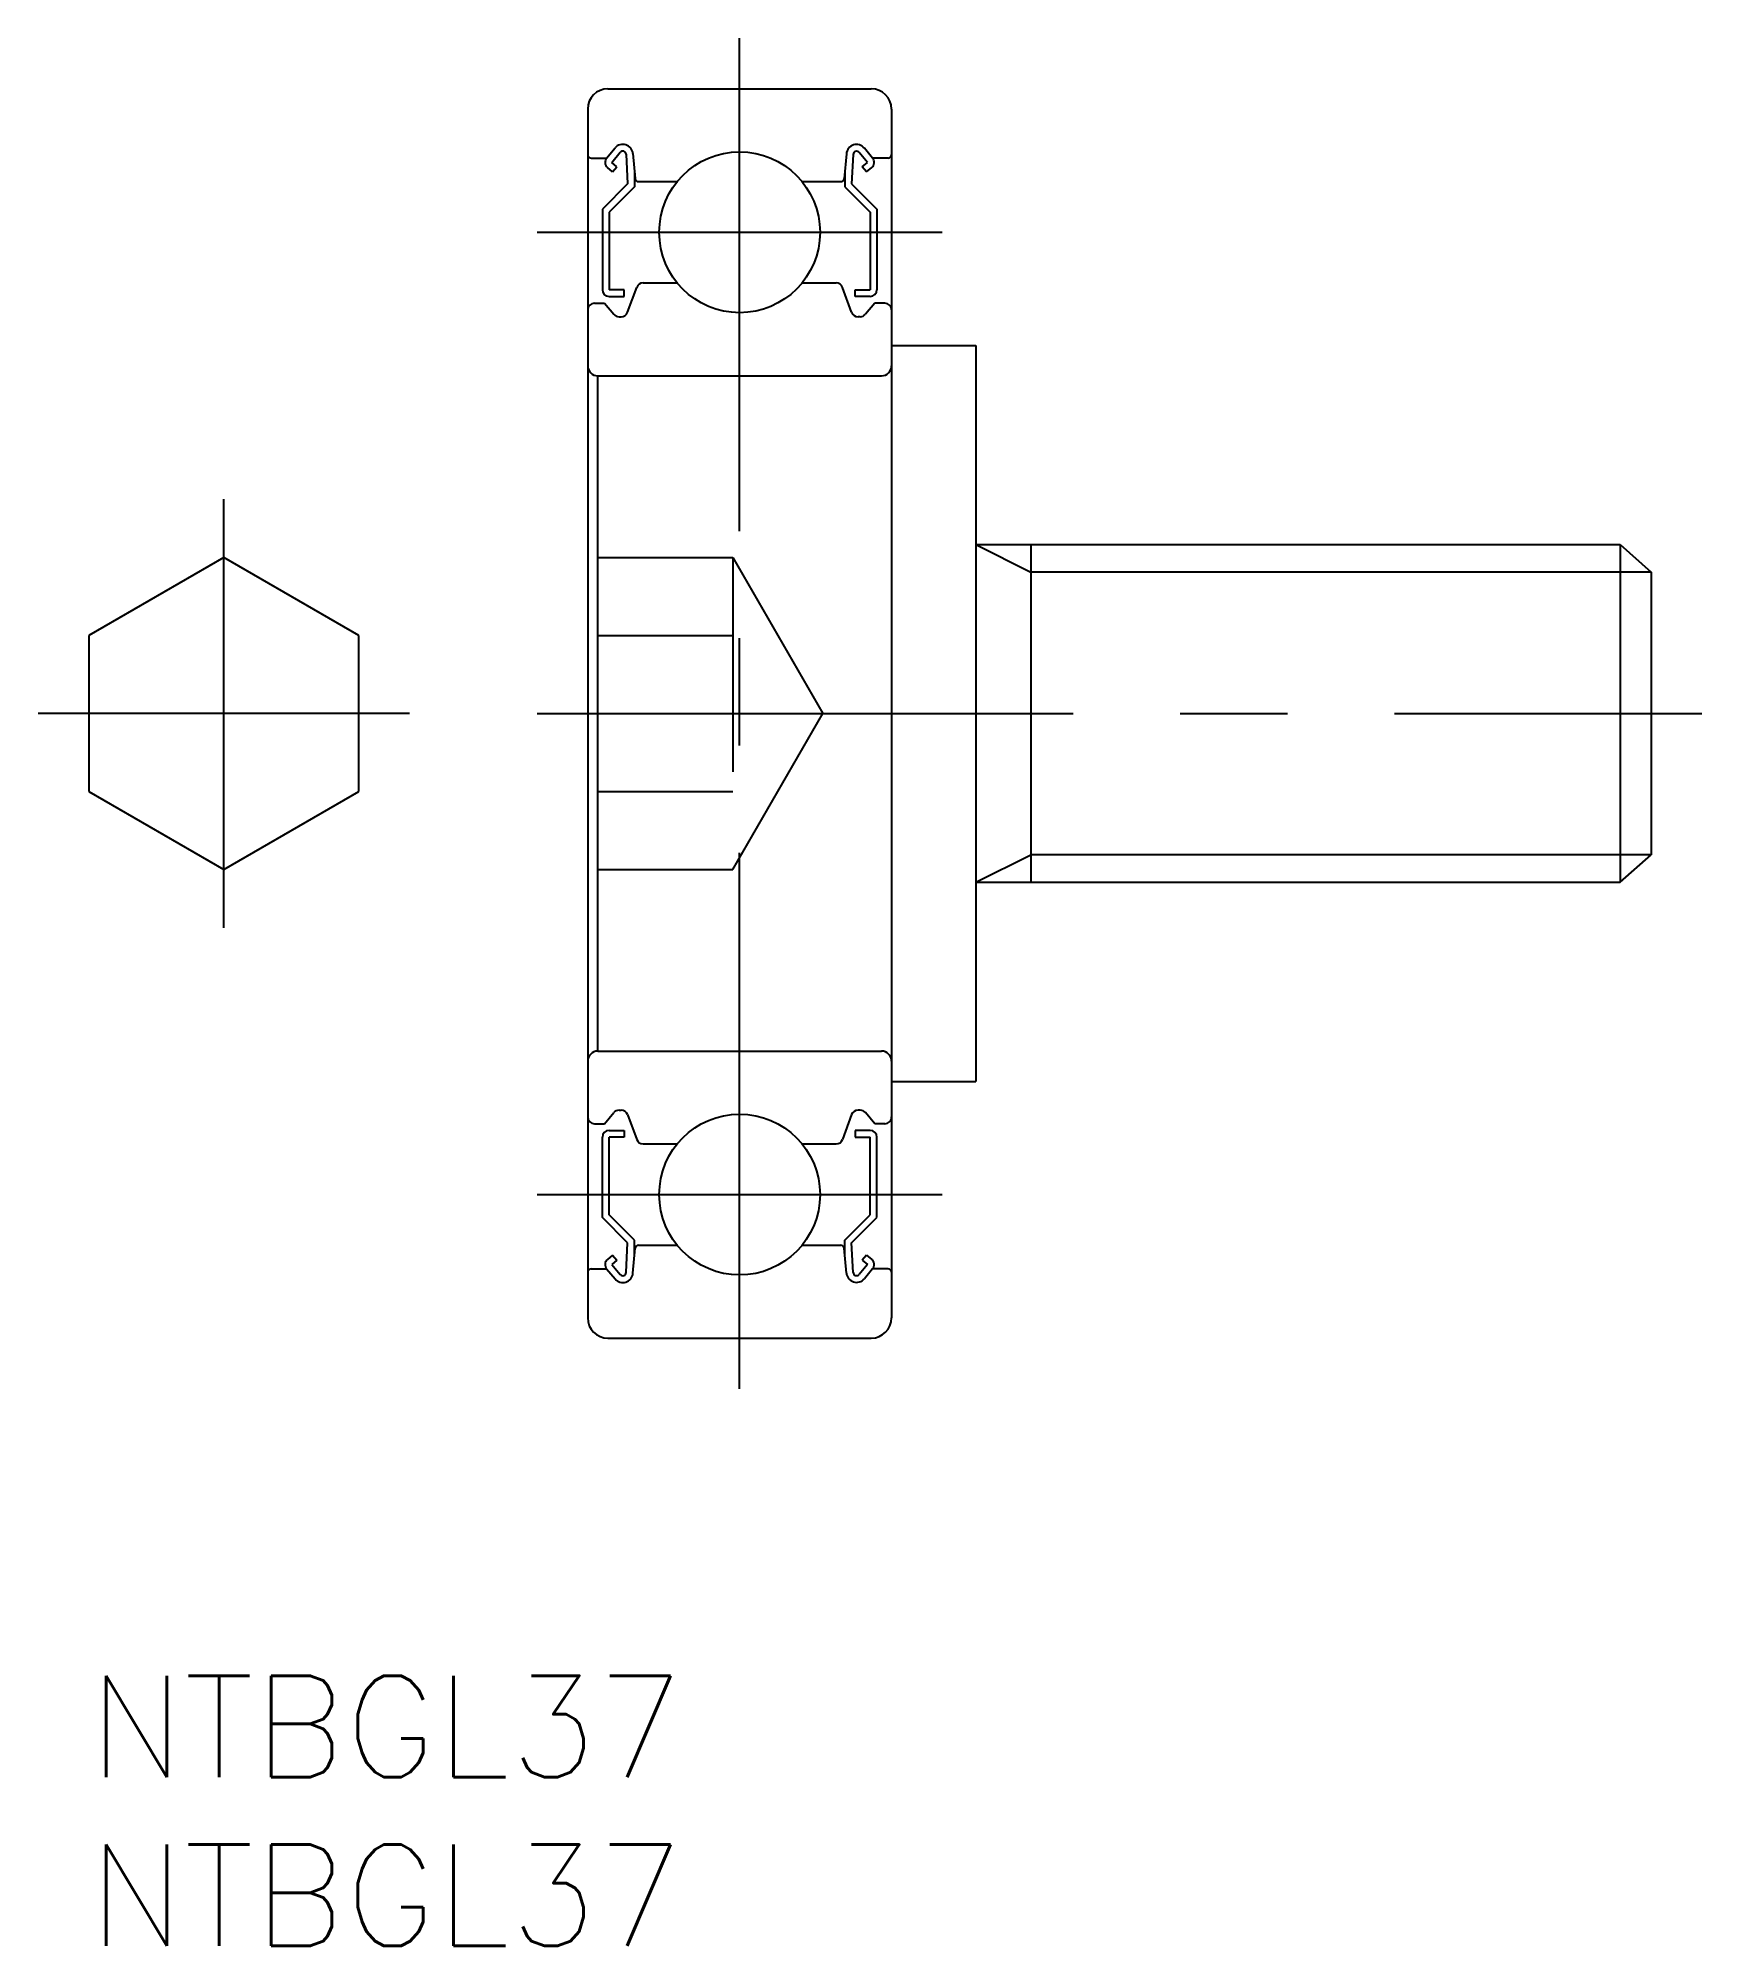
# Model space of a CAD drawing. Extents: x -1.5 to 47.8, y -8 to 48.5.
import ezdxf

# ---------------------------------------------------------------- set-up
doc = ezdxf.new("R2010")
doc.units = 0
doc.header["$LTSCALE"] = 0.5
doc.linetypes.add('CENTER', pattern=[50.8, 31.75, -6.35, 6.35, -6.35])
doc.linetypes.add('DASHED', pattern=[19.05, 12.7, -6.35])
for name, color, linetype in [('MSM_CENTER', 1, 'CENTER'), ('MSM_CONTINUOUS', 7, 'CONTINUOUS'), ('MSM_DASHED', 4, 'DASHED'), ('MSM_NARROW', 5, 'CONTINUOUS'), ('MSM_PART_NUMBER', 7, 'CONTINUOUS')]:
    doc.layers.add(name, color=color, linetype=linetype)
doc.styles.get("Standard").update_dxf_attribs({"font": 'txt.shx', "height": 3, "bigfont": 'bigfont.shx'})

# ---------------------------------------------------------------- blocks, each defined once
blk = doc.blocks.new('*U3')
at = {"layer": 'MSM_PART_NUMBER'}
blk.add_text('NTBGL37', height=3, dxfattribs=at).set_placement((0, -3))
blk = doc.blocks.new('*U4')
at = {"layer": 'MSM_PART_NUMBER'}
blk.add_text('NTBGL37', height=3, dxfattribs=at).set_placement((0, -8))

msp = doc.modelspace()

# ---------------------------------------------------------------- linework, layer by layer
at = {"layer": 'MSM_CENTER'}
for p, q in [((19.278, 8.5), (19.278, 48.5)), ((13.278, 42.75), (25.278, 42.75)), ((4, 22.149), (4, 34.851)), ((9.5, 28.5), (-1.5, 28.5)), ((13.278, 28.5), (47.778, 28.5)), ((13.278, 14.25), (25.278, 14.25))]:
    msp.add_line(p, q, dxfattribs=at)
at = {"layer": 'MSM_CONTINUOUS'}
for p, q in [((15.378, 47), (23.178, 47)), ((17.328, 47), (17.328, 47)), ((19.278, 47), (19.278, 47)), ((14.778, 46.4), (14.778, 10.6)), ((23.778, 46.4), (23.778, 10.6)), ((15.338, 44.95), (15.588, 45.247)), ((23.218, 44.95), (22.973, 45.242)), ((14.878, 44.95), (15.338, 44.95)), ((15.516, 44.54), (15.363, 44.668)), ((15.491, 44.821), (15.742, 45.119)), ((15.644, 44.693), (15.491, 44.821)), ((15.516, 44.54), (15.644, 44.693)), ((15.918, 45.06), (15.961, 44.183)), ((16.117, 45.081), (16.181, 44.341)), ((22.439, 45.073), (22.375, 44.341)), ((22.638, 45.056), (22.595, 44.183)), ((23.065, 44.821), (22.82, 45.113)), ((22.912, 44.693), (23.065, 44.821)), ((23.04, 44.54), (22.912, 44.693)), ((23.04, 44.54), (23.193, 44.668)), ((23.678, 44.95), (23.218, 44.95)), ((15.961, 44.183), (15.211, 43.433)), ((16.161, 44.1), (15.411, 43.35)), ((16.161, 44.57), (16.161, 44.1)), ((16.281, 44.25), (17.429, 44.25)), ((21.128, 44.25), (22.275, 44.25)), ((22.395, 44.57), (22.395, 44.1)), ((22.395, 44.1), (23.145, 43.35)), ((22.595, 44.183), (23.345, 43.433)), ((15.211, 43.433), (15.211, 41.05)), ((15.411, 43.35), (15.411, 41.05)), ((23.145, 43.35), (23.145, 41.05)), ((23.345, 43.433), (23.345, 41.05)), ((16.416, 41.25), (17.429, 41.25)), ((21.128, 41.25), (22.14, 41.25)), ((15.861, 41.05), (15.411, 41.05)), ((15.411, 40.85), (15.861, 40.85)), ((15.861, 40.85), (15.861, 41.05)), ((15.96, 40.382), (16.228, 41.118)), ((22.596, 40.382), (22.328, 41.118)), ((22.695, 41.05), (23.145, 41.05)), ((22.695, 40.85), (22.695, 41.05)), ((23.145, 40.85), (22.695, 40.85)), ((14.978, 40.65), (15.278, 40.65)), ((15.278, 40.65), (15.554, 40.321)), ((15.707, 40.25), (15.772, 40.25)), ((22.849, 40.25), (22.784, 40.25)), ((23.278, 40.65), (23.002, 40.321)), ((23.578, 40.65), (23.278, 40.65)), ((23.778, 39.4), (26.278, 39.4)), ((26.278, 39.4), (26.278, 17.6)), ((15.078, 18.5), (15.078, 38.5)), ((15.078, 38.5), (23.478, 38.5)), ((26.278, 33.5), (45.358, 33.5)), ((27.902, 33.5), (27.902, 23.5)), ((45.358, 33.5), (45.358, 23.5)), ((45.358, 33.5), (46.278, 32.688)), ((4, 33.119), (0, 30.809)), ((8, 30.809), (4, 33.119)), ((46.278, 32.688), (46.278, 24.312)), ((0, 30.809), (0, 26.191)), ((8, 26.191), (8, 30.809)), ((0, 26.191), (4, 23.881)), ((4, 23.881), (8, 26.191)), ((45.358, 23.5), (46.278, 24.312)), ((26.278, 23.5), (45.358, 23.5)), ((15.078, 18.5), (23.478, 18.5)), ((23.778, 17.6), (26.278, 17.6)), ((15.278, 16.35), (15.554, 16.679)), ((15.707, 16.75), (15.772, 16.75)), ((15.96, 16.618), (16.228, 15.882)), ((22.596, 16.618), (22.328, 15.882)), ((22.849, 16.75), (22.784, 16.75)), ((23.278, 16.35), (23.002, 16.679)), ((14.978, 16.35), (15.278, 16.35)), ((15.211, 13.567), (15.211, 15.95)), ((15.411, 16.15), (15.861, 16.15)), ((15.411, 13.65), (15.411, 15.95)), ((15.861, 15.95), (15.411, 15.95)), ((15.861, 16.15), (15.861, 15.95)), ((22.695, 16.15), (22.695, 15.95)), ((23.145, 16.15), (22.695, 16.15)), ((22.695, 15.95), (23.145, 15.95)), ((23.145, 13.65), (23.145, 15.95)), ((23.578, 16.35), (23.278, 16.35)), ((23.345, 13.567), (23.345, 15.95)), ((16.416, 15.75), (17.429, 15.75)), ((21.128, 15.75), (22.14, 15.75)), ((15.961, 12.817), (15.211, 13.567)), ((16.161, 12.9), (15.411, 13.65)), ((22.395, 12.9), (23.145, 13.65)), ((22.595, 12.817), (23.345, 13.567)), ((15.516, 12.46), (15.363, 12.332)), ((15.516, 12.46), (15.644, 12.307)), ((15.918, 11.94), (15.961, 12.817)), ((16.117, 11.919), (16.181, 12.659)), ((16.161, 12.43), (16.161, 12.9)), ((16.281, 12.75), (17.429, 12.75)), ((21.128, 12.75), (22.275, 12.75)), ((22.439, 11.927), (22.375, 12.659)), ((22.395, 12.43), (22.395, 12.9)), ((22.638, 11.944), (22.595, 12.817)), ((23.04, 12.46), (22.912, 12.307)), ((23.04, 12.46), (23.193, 12.332)), ((14.878, 12.05), (15.338, 12.05)), ((15.338, 12.05), (15.588, 11.753)), ((15.644, 12.307), (15.491, 12.179)), ((15.491, 12.179), (15.742, 11.881)), ((23.065, 12.179), (22.82, 11.887)), ((22.912, 12.307), (23.065, 12.179)), ((23.218, 12.05), (22.973, 11.758)), ((23.678, 12.05), (23.218, 12.05)), ((15.378, 10), (23.178, 10))]:
    msp.add_line(p, q, dxfattribs=at)
for centre in [(19.278, 42.75), (19.278, 14.25)]:
    msp.add_circle(centre, 2.381, dxfattribs=at)
for centre, radius, start, end in [((15.378, 46.4), 0.6, 90, 180), ((23.178, 46.4), 0.6, 0, 90), ((15.818, 45.055), 0.3, 4.9967, 140.001), ((22.741, 45.047), 0.303, 40.0459, 175.0792), ((14.878, 45.05), 0.1, 180, 270), ((15.491, 44.821), 0.2, 140.001, 230.0801), ((15.818, 45.055), 0.1, 2.8199, 140.0012), ((22.741, 45.047), 0.103, 39.874, 175.0048), ((23.065, 44.821), 0.2, 309.9138, 40.1318), ((23.678, 45.05), 0.1, 269.9995, 359.9913), ((16.281, 44.35), 0.1, 184.9967, 269.9995), ((22.275, 44.35), 0.1, 269.9995, 354.8557), ((16.416, 41.05), 0.2, 90, 159.9919), ((22.14, 41.05), 0.2, 19.8845, 90.0002), ((15.411, 41.05), 0.2, 180, 270), ((23.145, 41.05), 0.2, 269.9998, 359.9956), ((14.978, 40.45), 0.2, 90, 180), ((15.707, 40.45), 0.2, 219.9921, 270), ((15.772, 40.45), 0.2, 270, 339.9919), ((22.784, 40.45), 0.2, 199.8883, 269.9998), ((22.849, 40.45), 0.2, 269.9998, 319.8616), ((23.578, 40.45), 0.2, 359.9956, 90.0002), ((15.078, 38.8), 0.3, 180, 270), ((23.478, 38.8), 0.3, 270, 0), ((15.078, 18.2), 0.3, 90, 180), ((23.478, 18.2), 0.3, 0, 90), ((14.978, 16.55), 0.2, 180, 270), ((15.707, 16.55), 0.2, 90, 140.0079), ((15.772, 16.55), 0.2, 20.0081, 90), ((22.784, 16.55), 0.2, 90.0002, 160.1117), ((22.849, 16.55), 0.2, 40.1384, 90.0002), ((23.578, 16.55), 0.2, 269.9998, 0.0044), ((15.411, 15.95), 0.2, 90, 180), ((16.416, 15.95), 0.2, 200.0081, 270), ((22.14, 15.95), 0.2, 269.9998, 340.1155), ((23.145, 15.95), 0.2, 0.0044, 90.0002), ((16.281, 12.65), 0.1, 90.0005, 175.0033), ((22.275, 12.65), 0.1, 5.1443, 90.0005), ((14.878, 11.95), 0.1, 90, 180), ((15.491, 12.179), 0.2, 129.9199, 219.999), ((15.818, 11.945), 0.3, 219.999, 355.0033), ((15.818, 11.945), 0.1, 219.9988, 357.1801), ((22.741, 11.953), 0.303, 184.9208, 319.9541), ((22.741, 11.953), 0.103, 184.9952, 320.126), ((23.065, 12.179), 0.2, 319.8682, 50.0862), ((23.678, 11.95), 0.1, 0.0087, 90.0005), ((15.378, 10.6), 0.6, 180, 270), ((23.178, 10.6), 0.6, 270, 0)]:
    msp.add_arc(centre, radius, start, end, dxfattribs=at)
at = {"layer": 'MSM_DASHED'}
for p, q in [((15.078, 33.119), (19.078, 33.119)), ((19.078, 33.119), (21.745, 28.5)), ((19.078, 33.119), (19.078, 23.881)), ((15.078, 30.809), (19.078, 30.809)), ((19.078, 23.881), (21.745, 28.5)), ((15.078, 26.191), (19.078, 26.191)), ((15.078, 23.881), (19.078, 23.881))]:
    msp.add_line(p, q, dxfattribs=at)
at = {"layer": 'MSM_NARROW'}
for p, q in [((26.278, 33.5), (27.902, 32.688)), ((46.278, 32.688), (27.902, 32.688)), ((26.278, 23.5), (27.902, 24.312)), ((46.278, 24.312), (27.902, 24.312))]:
    msp.add_line(p, q, dxfattribs=at)

# ---------------------------------------------------------------- block references
at = {"layer": 'MSM_CONTINUOUS'}
for name in ['*U3', '*U4']:
    msp.add_blockref(name, (0, 0), dxfattribs=at)

doc.saveas('drawing.dxf')
